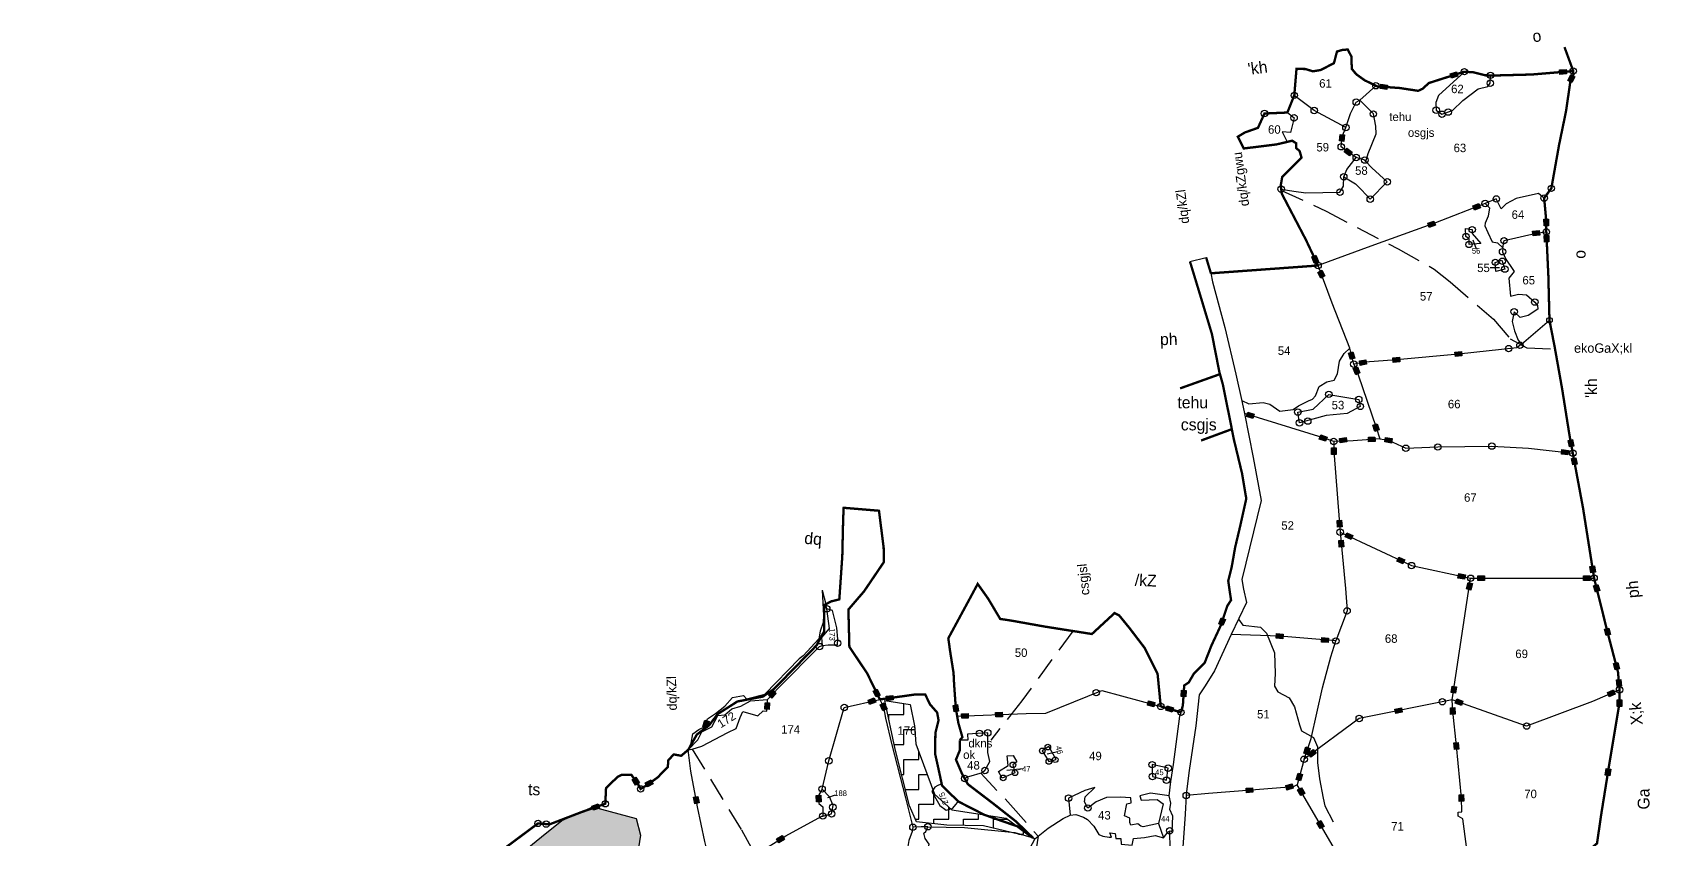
# Model space of a CAD drawing. Header units: metres. Extents: x 29 to 321478, y 17 to 1882049.
# Drawn here: x 37.3 to 380.6, y 325.9 to 497.3 of the extents above; entities that cross this region are included whole.
import ezdxf

# ---------------------------------------------------------------- set-up
doc = ezdxf.new("R2010")
doc.units = ezdxf.units.M
doc.header["$MEASUREMENT"] = 0
for name, pattern in [('DASHDOT', [1, 0.5, -0.25, 0, -0.25]), ('DASHED', [0.75, 0.5, -0.25]), ('DIVIDE', [1.25, 0.5, -0.25, 0, -0.25, 0, -0.25])]:
    doc.linetypes.add(name, pattern=pattern)
for name, color, linetype in [('LINE_FOOTPATH', 1, 'DASHED'), ('LINE_WATER', 4, 'Continuous'), ('OFF', 1, 'Continuous'), ('POLY_HATCH', 12, 'Continuous'), ('POLY_PARCEL', 6, 'Continuous'), ('POLY_ROAD', 30, 'Continuous'), ('POLY_WATER', 4, 'Continuous'), ('SYM_ARROW', 1, 'Continuous'), ('SYM_STONE', 1, 'Continuous'), ('TEXT_MAPIN', 7, 'Continuous'), ('TEXT_MAPOUT', 7, 'Continuous'), ('TEXT_PARCEL', 7, 'Continuous'), ('V_BOUND_LINE', 7, 'Continuous'), ('V_BOUND_STREAM_LINE', 7, 'DASHDOT'), ('V_DIVIDE_LINE', 7, 'DIVIDE')]:
    doc.layers.add(name, color=color, linetype=linetype)
doc.styles.get("Standard").update_dxf_attribs({"font": 'arial.ttf'})
doc.styles.add('TEXT_MAP', font='KRDEV050.TTF')
doc.dimstyles.get("Standard").update_dxf_attribs({"dimtxt": 0.18, "dimasz": 0.18, "dimexe": 0.18, "dimexo": 0.0625, "dimgap": 0.09, "dimtad": 0, "dimtih": 1, "dimtoh": 1, "dimdec": 4, "dimzin": 0, "dimdsep": 46, "dimtxsty": 'Standard', "dimcen": 0.09, "dimadec": 0, "dimazin": 0, "dimtfac": 1, "dimtdec": 4, "dimtofl": 0, "dimtmove": 0, "dimatfit": 3, "dimfxl": 0, "dimtolj": 1, "dimtzin": 0, "dimarcsym": 0})

# ---------------------------------------------------------------- blocks, each defined once
blk = doc.blocks.new('STONE')
blk.add_circle((0, 0), 0.851)
blk = doc.blocks.new('STONESQUAREFILLED')
blk.add_hatch(color=256).paths.add_polyline_path([(0.7, -0.48), (0.7, 0.48), (-0.7, 0.48), (-0.7, -0.48)])
blk.add_lwpolyline([(-0.7, 0.48), (0.7, 0.48), (0.7, -0.48), (-0.7, -0.48)], close=True)
blk = doc.blocks.new('TEXTARROW')
blk.add_leader([(0.04, -0.01), (8.68, -0.01)], dimstyle='Standard', override={"dimtxt": 2.5, "dimasz": 2.5, "dimexe": 1.25, "dimexo": 0.625, "dimgap": 0.625, "dimtad": 1, "dimtih": 0, "dimtoh": 0, "dimzin": 8, "dimcen": 2.5, "dimtofl": 1})
blk = doc.blocks.new('2341')
at = {"layer": 'POLY_HATCH'}
h = blk.add_hatch(dxfattribs=at)
h.set_pattern_fill('ZIGZAG', color=256, style=0)
h.set_pattern_definition([(0, (0, 0), (3.175, 3.175), [3.175, -3.175]), (90, (3.175, 0), (-3.175, 3.175), [3.175, -3.175])])
h.paths.add_polyline_path([(231.38, 328.95), (239.14, 328.81), (249.54, 326.32), (243.98, 330.42), (232.41, 332.17), (228.74, 335.54), (224.79, 346.22), (224.5, 350.03), (223.62, 354.56), (218.2, 355.44), (220.39, 345.05), (223.47, 333.05), (224.94, 329.69)])
h = blk.add_hatch(dxfattribs=at)
h.set_pattern_fill('ZIGZAG', color=256, scale=0.5, style=0)
h.set_pattern_definition([(0, (0, 0), (1.5875, 1.5875), [1.5875, -1.5875]), (90, (1.5875, 0), (-1.5875, 1.5875), [1.5875, -1.5875])])
h.paths.add_polyline_path([(179.56, 254.42), (179.74, 260.24), (178.05, 264.18), (174.11, 266.06), (166.59, 270), (167.53, 273.01), (176.34, 275.77), (179.72, 276.9), (180.66, 281.78), (180.66, 284.97), (181.23, 287.97), (184.05, 289.47), (184.23, 293.6), (183.11, 297.73), (182.54, 299.61), (177.28, 302.99), (178.03, 307.12), (178.03, 310.5), (176.72, 314.25), (174.84, 315.75), (170.52, 318), (168.64, 319.51), (165.44, 321.01), (166.38, 326.83), (165.44, 330.39), (156.24, 332.83), (149.67, 329.93), (145.37, 326.49), (136.2, 319.05), (133.05, 314.76), (125.49, 310.88), (116.04, 309.45), (104.29, 301.44), (89.11, 299.15), (78.89, 294.62), (72.23, 291.89), (61.03, 297.43), (53.02, 297.11), (45.28, 294.86), (38.11, 293.43), (37.26, 286.27), (40.41, 278.26), (40.41, 275.11), (44.99, 267.67), (52.72, 268.24), (59.31, 266.52), (58.74, 259.08), (63.32, 253.64), (63.09, 246.6), (67.96, 241.45), (74.26, 234.58), (77.12, 220.27), (84.86, 210.25), (92.31, 203.1), (93.45, 198.52), (97.18, 193.37), (96.32, 184.78), (98.32, 179.91), (97.52, 171.74), (105.26, 163.73), (107.84, 155.71), (108.69, 147.13), (108.69, 144.27), (105.83, 134.54), (105.26, 127.67), (100.96, 119.08), (98.82, 116.41), (194.57, 187.46), (192.35, 189.54), (188.03, 192.73), (183.89, 197.61), (185.02, 199.67), (189.53, 204.18), (189.72, 210.56), (194.02, 215), (194.77, 215.38), (195.34, 216.88), (195.34, 221.39), (194.96, 228.14), (191.02, 231.9), (183.88, 235.65), (187.82, 237.72), (189.14, 240.91), (189.33, 244.66), (184.07, 249.92), (177.49, 252.55)])
h.paths.add_polyline_path([(143.51, 242.32), (146.85, 244.7), (150.2, 246.29), (155.61, 251.22), (158.79, 250.75), (160.22, 249.79), (161.65, 248.68), (162.92, 246.13), (162.76, 241.84), (162.92, 239.77), (164.99, 236.75), (165.95, 233.73), (165.79, 230.39), (164.83, 227.05), (166.42, 224.19), (163.88, 221.65), (161.33, 219.58), (157.99, 216.88), (154.49, 215.76), (151.79, 217.51), (150.67, 221.17), (149.24, 223.56), (146.38, 222.12), (143.83, 221.17), (140.97, 221.81), (139.22, 221.17), (135.56, 218.31), (133.65, 220.22), (133.97, 222.92), (134.29, 225.62), (137.15, 225.78), (138.26, 228.64), (140.49, 230.23), (141.6, 233.57), (141.44, 238.66)], flags=16)
h.paths.add_polyline_path([(150.42, 254.33), (150.64, 256.38), (150.64, 258.65), (151.44, 262.51), (151.55, 264.55), (149.73, 266.14), (147.8, 268.3), (146.1, 270.23), (145.53, 272.62), (145.64, 275.12), (144.85, 276.82), (143.48, 279.43), (143.03, 282.5), (142.91, 286.02), (141.55, 287.95), (140.64, 290.45), (140.53, 294.31), (143.37, 291.92), (145.98, 290.45), (147.69, 292.38), (150.07, 294.31), (149.17, 291.47), (149.05, 288.74), (151.44, 285.79), (152.8, 283.18), (153.71, 279.66), (152.69, 276.93), (155.07, 274.32), (155.53, 270.69), (156.55, 267.05), (157.12, 263.99), (159.51, 259.78), (159.17, 256.83), (156.1, 256.6), (153.71, 255.58)], flags=16)
h.paths.add_polyline_path([(113.63, 213.04), (114.67, 211.99), (115.93, 209.07), (118.22, 206.57), (119.06, 204.69), (119.47, 200.94), (120.31, 198.23), (123.44, 196.14), (128.03, 194.68), (133.67, 195.31), (130.75, 193.01), (129.08, 190.51), (126.99, 186.96), (126.36, 183.41), (128.66, 180.08), (132.42, 178.2), (136.38, 178.41), (135.76, 174.44), (136.8, 170.9), (136.59, 167.98), (133.67, 164.85), (133.67, 161.3), (132.83, 158.8), (131.79, 155.04), (134.3, 150.04), (130.33, 145.45), (129.08, 148.37), (128.45, 152.54), (127.2, 160.05), (125.74, 164.43), (123.65, 171.73), (121.98, 180.91), (118.85, 187.17), (117.39, 195.51), (115.93, 201.77), (112.8, 207.2), (111.96, 212.2)], flags=16)
h.paths.add_polyline_path([(142.54, 299), (141.95, 299.59), (141.57, 300.56), (142.27, 301.58), (143.95, 302.23), (145.83, 301.8), (146.53, 301.15), (146.7, 300.34), (146.32, 299.21), (145.24, 298.89), (143.84, 298.89)], flags=16)
h.paths.add_polyline_path([(76.65, 285.36), (75.29, 286.07), (74.36, 284.6), (73.86, 283.34), (72.99, 282.9), (70.8, 283.45), (68.78, 283.67), (67.63, 284.93), (66.15, 284.65), (63.86, 284.27), (62.98, 282.9), (62.05, 280.83), (61.34, 278.75), (61.23, 277.06), (60.52, 276.13), (59.32, 275.85), (57.95, 276.84), (58.17, 280.01), (58, 281.98), (57.24, 283.51), (56.47, 285.15), (55.82, 286.13), (56.8, 286.46), (58.17, 286.62), (59.81, 286.89), (61.23, 287.11), (62.6, 286.79), (64.4, 286.18), (65.71, 285.97), (67.25, 285.86), (68.23, 286.73), (69.32, 287.71), (71.4, 287.71), (72.55, 288.81), (73.32, 289.68), (73.48, 290.5), (74.47, 291.54), (75.5, 291.81), (76.11, 289.74), (77.04, 286.68)], flags=16)
h.paths.add_polyline_path([(155.11, 200.84), (156.64, 201.45), (158.09, 202.06), (159.68, 200.92), (160.52, 198.64), (162.05, 196.58), (164.1, 195.21), (166.46, 195.82), (167.76, 197.19), (169.21, 197.04), (170.73, 195.29), (172.79, 194.98), (174.84, 195.29), (176.06, 194.6), (176.52, 192.7), (175.22, 190.87), (175.98, 188.89), (176.59, 187.37), (178.04, 186.08), (179.11, 185.01), (179.94, 184.18), (180.33, 182.58), (176.82, 182.88), (173.78, 182.88), (170.88, 183.49), (168.29, 185.93), (167.38, 188.29), (166.69, 191.1), (166.31, 193), (163.87, 193.23), (160.37, 194.22), (158.09, 195.9), (156.79, 197.8), (155.8, 199.09), (153.67, 198.79)], flags=16)
h.paths.add_polyline_path([(53.32, 279.41), (53.07, 278.82), (52.54, 278.51), (51.89, 278.66), (51.17, 279.1), (51.08, 279.57), (51.14, 280.03), (51.73, 280.31), (52.48, 280.72), (53.26, 280.34), (53.36, 279.97)], flags=16)
at = {"layer": 'LINE_FOOTPATH', "ltscale": 10}
for points in [[(302.39, 463.7), (311.88, 459.31), (327.19, 451.28), (334.86, 447.01), (338.26, 444.27), (347.46, 436.34), (350.96, 432.22), (354.53, 430.27), (360.49, 430.02)], [(258.12, 370.16), (247.28, 355.34), (240.72, 347.02)], [(177.32, 345.09), (187.79, 327.93), (190.92, 322.24), (199.41, 298.58), (199.97, 295.05), (205.14, 289.72)], [(238.59, 339.98), (244.92, 333.26), (250.76, 326.61), (249.26, 316.71), (245.43, 304.84), (245.19, 299.09), (247.72, 284.94), (249.33, 266.28), (249.95, 261.42)]]:
    blk.add_lwpolyline(points, dxfattribs=at)
at = {"layer": 'LINE_WATER'}
for points in [[(294, 419.09), (295.5, 418.38), (298.53, 418.68), (299.93, 418.31), (302.1, 416.81), (304.91, 417.16), (306.03, 417.94), (308.14, 419), (309.02, 419.4), (309.64, 420.08), (310.41, 422.06), (312.02, 423.08), (313.59, 423.43), (314.33, 424.78), (314.77, 427.49), (315.73, 429.1), (316.93, 430.24)], [(293.31, 372.66), (294.22, 371.42), (297.96, 370.98), (299.24, 369.7), (300.96, 365.53), (301.11, 361.13), (300.96, 358.49), (301.66, 357.29), (304.08, 355.97), (305.16, 354.05), (306.23, 350.24), (306.64, 348.96), (309.23, 347.55), (310.05, 345.55), (310.07, 342.28), (310.47, 338.77), (311.29, 334.66), (311.61, 333.08), (313.4, 329.69)]]:
    blk.add_lwpolyline(points, dxfattribs=at)
at = {"layer": 'OFF'}
for points in [[(283, 448.59), (286.42, 449.49)], [(204.9, 378.86), (205.69, 375.85)]]:
    blk.add_lwpolyline(points, dxfattribs=at)
at = {"layer": 'POLY_HATCH'}
for points in [[(218.2, 355.44), (223.62, 354.56), (224.5, 350.03), (224.79, 346.22), (228.74, 335.54), (232.41, 332.17), (243.98, 330.42), (249.54, 326.32), (239.14, 328.81), (231.38, 328.95), (224.94, 329.69), (223.47, 333.05), (220.39, 345.05), (218.2, 355.44)], [(136.2, 319.05), (145.37, 326.49), (149.67, 329.93), (156.24, 332.83)], [(156.24, 332.83), (165.44, 330.39), (166.38, 326.83), (165.44, 321.01)]]:
    blk.add_lwpolyline(points, dxfattribs=at)
at = {"layer": 'POLY_PARCEL'}
for points in [[(341.24, 488.91), (335.72, 483.88), (335.22, 482.37), (335.25, 480.75), (336.49, 479.88), (338.69, 480.65), (340.95, 482.79), (344.15, 485.25), (346.19, 485.76), (346.75, 486.47), (346.78, 488.13)], [(319.05, 482.89), (322.46, 485.93)], [(316.1, 477.06), (309.37, 480.68), (305.14, 483.89)], [(316.1, 477.06), (317.04, 480.04), (318.29, 482.45), (319.05, 482.89)], [(320.36, 469.86), (320.83, 471.54), (322.5, 475.69), (322.48, 477.36), (321.92, 479.93), (319.05, 482.89)], [(303.68, 480.24), (305.09, 479.11), (304.3, 475.99), (302.57, 476.12), (303.63, 474)], [(318.29, 470.69), (316.3, 472.04), (315.11, 472.97), (315.29, 475.17), (316.1, 477.06)], [(315.64, 466.61), (316.3, 468.18), (318.29, 470.69)], [(320.36, 469.86), (320.12, 470.14), (318.29, 470.69)], [(315.64, 466.61), (318.1, 465.11), (319.43, 463.83), (321.26, 461.85), (324.89, 465.53), (321.63, 468.47), (320.36, 469.86)], [(302.36, 463.99), (305.07, 463.57), (307.56, 463.2), (314.84, 463.33), (315.61, 464.63), (315.64, 466.61)], [(345.66, 460.92), (335.14, 456.82), (321.42, 451.89), (310.19, 447.76)], [(345.66, 460.92), (346.57, 459.98), (346.3, 458.23), (345.64, 456.78), (345.56, 456.17), (346.22, 454.76), (347.15, 452.78), (348.29, 452.59), (349.38, 451.51)], [(348.02, 461.9), (345.66, 460.92)], [(358.18, 462.08), (356.98, 463.07), (352.23, 461.98), (350.14, 460.84), (349.05, 459.81), (348.02, 461.9)], [(342.23, 452.24), (342.29, 453.42), (341.59, 453.91), (341.48, 455.63), (342.92, 455.38), (342.89, 454.58), (344.75, 452.44), (342.23, 452.24)], [(349.38, 451.51), (349.66, 453.04), (356.48, 454.63), (358.64, 454.89)], [(349.38, 451.51), (349.35, 450.69), (350.06, 449.13), (351.54, 446.92), (351.83, 446.47), (350.71, 445.07), (351.05, 441.26), (352.77, 441.71), (354.44, 441.51), (356.2, 440), (356.77, 439.24), (356.86, 438.51), (354.81, 437.13), (353.09, 436.74), (351.81, 437.95), (351.36, 435.86), (351.87, 433.93), (352.64, 431.94), (353.35, 431.07)], [(317.77, 426.81), (316.93, 430.24), (313.17, 439.79), (310.19, 447.76)], [(353.35, 431.07), (359.31, 436.14)], [(353.35, 431.07), (352.38, 430.32), (339.99, 428.97), (326.81, 427.73), (320.18, 427.24), (317.77, 426.81)], [(317.77, 426.81), (318.73, 424.53), (322.49, 413.36), (323.28, 410.99)], [(313.51, 410.41), (311.27, 411.15), (294.55, 416.34)], [(323.28, 410.99), (317.67, 410.51), (313.51, 410.41)], [(313.51, 410.41), (313.52, 408.34), (314.33, 398.38), (314.88, 391.16)], [(323.28, 410.99), (325.14, 410.66), (328.82, 408.96), (335.61, 409.24), (347.09, 409.42), (354.85, 408.96), (364.26, 407.94)], [(314.88, 391.16), (316.04, 379.17), (316.34, 374.43), (313.96, 368.05)], [(314.88, 391.16), (330.03, 384.06), (342.58, 381.37)], [(338.68, 355.56), (342.58, 381.37)], [(342.58, 381.37), (368.78, 381.42)], [(204.99, 367.11), (206.22, 367.24), (208.18, 367.26), (208.25, 368.45), (208, 370.85), (207.08, 374.51), (205.89, 374.89)], [(313.96, 368.05), (302.05, 369.07), (291.73, 369.41)], [(307.23, 342.94), (308.74, 347.37), (311.14, 358.13), (312.88, 364.69), (313.96, 368.05)], [(233.58, 352.09), (248.19, 352.64), (252.42, 352.76), (264.27, 357.54), (276.79, 354.16)], [(374.19, 357.69), (368.42, 355.23), (354.46, 349.99), (338.68, 355.56)], [(176.5, 344.96), (177.32, 345.09), (179.36, 345.7), (184.88, 348.63), (186.63, 349.46), (187.53, 351.83), (188.11, 353.1), (191.29, 352.14), (192.37, 353.22), (193.2, 353.13), (193.29, 355.66)], [(204.9, 336.62), (206.34, 342.6), (209.61, 353.93), (217.16, 355.64)], [(217.16, 355.64), (217.95, 354.05), (218.33, 351.65), (219.74, 346.01), (222.64, 334.75), (224.18, 328.5)], [(338.68, 355.56), (318.93, 351.6), (307.23, 342.94)], [(342.36, 313.04), (341.71, 324.42), (340.89, 330.27), (339.91, 330.87), (339.93, 331.74), (340.72, 331.79), (340.62, 334.72), (339.55, 345.76), (338.78, 353.18), (338.68, 355.56)], [(239.48, 340.55), (240.52, 342.44), (240.12, 344.4), (240.07, 348.55), (235.77, 348.29), (235.82, 346.98), (234.13, 346.98)], [(181.36, 321.41), (180.72, 322.68), (179.98, 325.48), (178.47, 332.82), (177.06, 340.38), (176.5, 344.96)], [(239.48, 340.55), (238.89, 340.07), (235.96, 339.24), (235.17, 338.86)], [(307.23, 342.94), (305.76, 337.51)], [(204.9, 336.62), (204.13, 335.27), (204.21, 333.53), (205.04, 332.82), (205.06, 330.89)], [(205.06, 330.89), (206.93, 331.36), (207.26, 333.15), (206.47, 334.98), (204.9, 336.62)], [(230.29, 337.7), (229.49, 337.37), (228.81, 336.99), (228.22, 336.09), (229.93, 333.15), (231.26, 332.12), (232.6, 332.46), (233.37, 333.43), (233.82, 333.97)], [(278.59, 335.17), (274.62, 335.71), (272.36, 335.15), (272.65, 334.29), (276.03, 334.42), (277.28, 333.46), (276.32, 329.29), (273.06, 328.56), (272.58, 328.73), (271.9, 329.25), (270.41, 328.96), (270.2, 329.52), (270.26, 330.43), (269.08, 330.95), (269.6, 333.51), (270.51, 333.69), (270.41, 334.75), (268.16, 334.88), (265.28, 334.83), (263.06, 333.92), (261.31, 332.59), (260.59, 333.92), (260.77, 334.94), (262.79, 336.93), (260.65, 336.29), (257.23, 334.69), (257.54, 331.1)], [(305.76, 337.51), (304.92, 337.12), (296.01, 336.38), (286.91, 335.65), (282.2, 335.26)], [(322.22, 308.35), (321.52, 310.48), (305.76, 337.51)], [(181.36, 321.41), (182.02, 321.23), (187.96, 323.55), (188.79, 323.8), (193.13, 324.16), (197.21, 326.65), (204.83, 330.83), (205.06, 330.89)], [(250.08, 326.07), (252.91, 328.29), (256.06, 330.39), (257.54, 331.1)], [(257.54, 331.1), (258.8, 331.24), (260.4, 330.64), (261.27, 330.16), (262.56, 328.71), (263.62, 327), (264.49, 326.59), (265.82, 326.42), (266.34, 326.4), (265.98, 327.35), (267.15, 327.17), (267.29, 326.11), (268.31, 326.13), (268.37, 324.92), (270.74, 324.7), (270.99, 326.15), (273.37, 326.36), (275.62, 326.73), (277.36, 326.27), (277.36, 326.27), (277.84, 326.9), (278.33, 327.46), (278.69, 327.77)], [(224.18, 328.5), (224.03, 327.62), (223.29, 325.69), (223.1, 324.45), (223.87, 321.83)], [(223.87, 321.83), (224.91, 321.64), (225.38, 322.26), (225.55, 323.39), (226.61, 323.72), (227.44, 323.78), (227.65, 324.88), (226.75, 326.13), (226.5, 327.23), (226.94, 327.6), (227.35, 328.62)], [(227.35, 328.62), (225.94, 328.6), (224.18, 328.5)], [(227.35, 328.62), (235.16, 328.48), (245.83, 327.42), (249.69, 326.23)], [(249.69, 326.23), (250.08, 326.07)], [(276.32, 329.29), (277.36, 326.27)], [(250.08, 326.07), (247.85, 321.95), (247.73, 320.52)]]:
    blk.add_lwpolyline(points, dxfattribs=at)
for points in [[(347.94, 446.52), (347.81, 448.43), (349.23, 448.9), (349.84, 447)], [(305.89, 416.65), (309.12, 417.27), (312.48, 420.41), (318.82, 419.31), (319.15, 417.85), (316.35, 416.31), (311.9, 415.89), (306.25, 414.36)], [(243.16, 338.91), (242.37, 340.37), (244.37, 341.65), (244.18, 343.67), (245.44, 343.76), (246.25, 342.38), (245.41, 341.76), (245.85, 340.07)], [(251.65, 344.72), (253.04, 342.47), (254.58, 342.9), (253.03, 345.66)], [(278.02, 338.49), (278.38, 341.05), (274.95, 341.8), (274.97, 340.54), (275.02, 339.27)]]:
    blk.add_lwpolyline(points, close=True, dxfattribs=at)
at = {"layer": 'POLY_ROAD'}
for points in [[(287.44, 446.11), (287.81, 444.27), (290.38, 434.61), (292.71, 424.71), (294.09, 418.68), (294.55, 416.34)], [(294.55, 416.34), (296.38, 407.02), (298.09, 397.89), (294.01, 381.1), (294.36, 379.04), (295.03, 376.21), (291.73, 369.41)], [(291.73, 369.41), (288.2, 361.72), (286.24, 358.5), (284.96, 356.65), (284.22, 350.01), (282.85, 340.53), (282.22, 335.54), (282.2, 335.26)], [(278.59, 335.17), (278.9, 338.21), (279.53, 341.85), (280.84, 352.08), (281.1, 352.9)], [(278.69, 327.77), (279.24, 327.63), (279.39, 330.83), (278.71, 332.24), (278.9, 333.64), (278.59, 335.17)], [(282.2, 335.26), (281.96, 331.28), (281.39, 323.29), (280.94, 315.43), (280.69, 307.07), (280.73, 300.37), (280.91, 299.85)], [(278.28, 315.46), (278.8, 323.8), (278.69, 327.77)]]:
    blk.add_lwpolyline(points, dxfattribs=at)
at = {"layer": 'POLY_WATER'}
for points in [[(204.9, 378.86), (205.19, 373.49), (205.15, 371.98), (204.49, 370.1), (204.18, 368.54), (200.85, 364.93), (200.01, 364.23)], [(204.99, 367.11), (204.87, 368.78), (206.48, 370.68), (205.89, 374.89)], [(205.89, 374.89), (205.69, 375.85)], [(176.5, 344.96), (177.11, 346.33), (177.49, 348.37), (178.73, 349.24), (180.1, 349.89), (180.61, 351.53), (182.25, 352.67), (184.29, 354.18), (185.89, 356.08), (188.25, 356.46), (188.85, 355.77), (192.74, 356.73), (200.01, 364.23)], [(193.29, 355.66), (195.74, 358.2), (204.36, 366.86), (204.99, 367.11)], [(176.5, 344.96), (178.54, 347.07), (179.39, 348.78), (181.53, 349.79), (182.76, 352.23), (184.27, 352.39), (185.73, 353.62), (187.63, 354.18), (189.68, 355.37), (193.29, 355.66)]]:
    blk.add_lwpolyline(points, dxfattribs=at)
at = {"layer": 'V_BOUND_LINE', "const_width": 0.5}
for points in [[(305.14, 483.89), (305.61, 489.5), (307.49, 489.48), (309.1, 488.99), (310.79, 489.28), (313.56, 490.73), (314.2, 493.19), (315.3, 493.52), (316.49, 493.62), (317.28, 492.09), (317.34, 489.52), (318.29, 488.37), (320.09, 487.08), (322.46, 485.93)], [(322.46, 485.93), (322.79, 485.78), (327.46, 485.45), (331.43, 484.85), (332.34, 485.26), (333.72, 486.51), (341.24, 488.91)], [(341.24, 488.91), (343.16, 488.78), (345.73, 488.14), (346.78, 488.13)], [(346.78, 488.13), (348.23, 488.12), (355.48, 488.31), (364.36, 489.05), (364.38, 488.26), (363.78, 487.08), (362.81, 480.45), (361.34, 473.33), (359.71, 464.15), (358.18, 462.08)], [(303.68, 480.24), (305.14, 483.89)], [(303.63, 474), (301.31, 473.46), (294.41, 472.61), (293.15, 475.11), (294.68, 476.02), (297.43, 476.99), (298.81, 480.03), (303.68, 480.24)], [(302.36, 463.99), (302.26, 464.77), (302.59, 466.61), (306.68, 470.65), (306.27, 472.07), (305.56, 472.67), (305.57, 473.69), (304.7, 474.26), (303.63, 474)], [(310.19, 447.76), (307.59, 453.25), (302.47, 463.04), (302.36, 463.99)], [(358.18, 462.08), (358.62, 457.33), (358.64, 454.89)], [(358.64, 454.89), (359.07, 445.62), (359.31, 436.14)], [(281.1, 352.9), (281.49, 354.41), (281.77, 358.6), (282.73, 359.24), (283.85, 361.17), (286.12, 363.43), (287.57, 367.12), (289.59, 371.46), (290.91, 375.48), (291.71, 376.72), (291.12, 380.82), (291.87, 383.85), (292.58, 387.91), (293.62, 392.29), (294.95, 398.26), (294.03, 403.7), (292.3, 410.89), (291.5, 414.95), (289.95, 422.61), (289.24, 425.12), (287.65, 433.23), (285.12, 441.62), (283, 448.59)], [(286.42, 449.49), (287.44, 446.11)], [(287.44, 446.11), (310.19, 447.76)], [(359.31, 436.14), (360.39, 430.59), (361.98, 421.68), (363.57, 411.65), (364.26, 407.94)], [(364.26, 407.94), (366.45, 396.18), (368.49, 383.25), (368.78, 381.42)], [(205.69, 375.85), (206.83, 376.46), (208.56, 376.88), (209.19, 386.04), (209.37, 393.89), (209.48, 396.33), (216.98, 395.7), (217.97, 387.85), (218.03, 384.82), (213.81, 378.59), (210.49, 374.73), (210.69, 366.81), (214.46, 361.2), (217.16, 355.64)], [(368.78, 381.42), (371.61, 370), (373.86, 361.41), (374.19, 357.69)], [(233.58, 352.09), (233.29, 353.76), (232.92, 358.96), (232.81, 361.23), (232.04, 366.12), (231.7, 368.63), (235.84, 376.28), (237.93, 380.16), (240.15, 377.04), (242.71, 372.73), (244.93, 372.4), (252.21, 371.1), (262.18, 369.53), (266.98, 373.97), (267.95, 373.5), (270.15, 370.8), (273.33, 366.63), (276.12, 361.07), (276.79, 354.16)], [(374.19, 357.69), (374.17, 354.86), (372.04, 342.12), (370.29, 331.2), (369.4, 325.08), (361.65, 318.5)], [(217.16, 355.64), (224.73, 356.7), (226.81, 356.67), (227.78, 354.63), (229.33, 352.86), (229.62, 351.22), (228.95, 348.53), (228.9, 344.09), (229.89, 339.6), (230.29, 337.7)], [(276.79, 354.16), (281.1, 352.9)], [(234.13, 346.98), (234.69, 347.63), (233.82, 350.66), (233.58, 352.09)], [(235.17, 338.86), (234.56, 339.96), (233.32, 342.86), (234.16, 344.9), (234.13, 346.98)], [(124.31, 313.6), (127.51, 316.83), (138.27, 324.61), (144.6, 329.32), (147.05, 329.12), (153.96, 331.77), (158.88, 333.49), (159.04, 336.84), (161.48, 339.19), (162.31, 339.62), (164.45, 339.6), (165.95, 337.42), (166.38, 336.64), (167.88, 337.55), (170.01, 339.1), (172.15, 341.32), (172.26, 342.74), (173.41, 343.97), (175, 343.68), (176.5, 344.96)], [(230.29, 337.7), (230.36, 337.34), (233.82, 333.97)], [(249.69, 326.23), (246.03, 329.76), (241.21, 333.55), (235.84, 337.65), (235.17, 338.86)], [(233.82, 333.97), (239.34, 331.15), (242.46, 330.05), (246.3, 328.72), (249.69, 326.23)]]:
    blk.add_lwpolyline(points, dxfattribs=at)
at = {"layer": 'V_BOUND_STREAM_LINE', "ltscale": 10, "const_width": 0.5}
blk.add_lwpolyline([(176.5, 344.96), (178.31, 348.18), (180.93, 350.16), (182.74, 352.54), (186.91, 355.2), (192.35, 356.25), (194.67, 357.84), (203.74, 367.13), (205.35, 370.12), (205.38, 375.72), (205.69, 375.85)], dxfattribs=at)
at = {"layer": 'V_DIVIDE_LINE', "ltscale": 10, "const_width": 0.5}
for points in [[(364.36, 489.05), (362.5, 494.12)], [(289.36, 424.7), (280.9, 421.68)], [(291.88, 413.02), (285.36, 410.61)]]:
    blk.add_lwpolyline(points, dxfattribs=at)
at = {"layer": 'SYM_ARROW'}
for p, xscale, yscale, zscale, rotation in [((343.8, 451.21), 0.2354618025648718, 0.2354618025648718, 0.2354618025648718, 110.5677607171047), ((254.95, 344.54), 0.2673941134293966, 0.2673941134293966, 0.2673941134293966, 192.5213615449414), ((247.58, 340.88), 0.4, 0.4, 0.4, 185.7070942619623), ((207.66, 335.34), 0.1986758416645777, 0.1986758416645777, 0.1986758416645777, 201.0410636217733)]:
    blk.add_blockref('TEXTARROW', p, dxfattribs=dict(at, xscale=xscale, yscale=yscale, zscale=zscale, rotation=rotation))
at = {"layer": 'SYM_ARROW', "xscale": 0.2276680206293812, "yscale": 0.2276680206293812, "zscale": 0.2276680206293812}
blk.add_blockref('TEXTARROW', (346.7, 447.37), dxfattribs=at)
at = {"layer": 'SYM_STONE'}
for p, rotation in [((339.05, 488.22), 17.70761182753342), ((362.19, 488.87), 4.738501643198394), ((363.96, 487.44), 63.03860623517237), ((324.15, 485.68), 171.5017046991312), ((315.27, 474.86), 265.1747423294429), ((316.56, 471.86), 142.7842779397431), ((343.87, 460.22), 21.30879538922379), ((334.3, 456.52), 199.7346992107173), ((358.63, 456.89), 270.4067487884328), ((356.48, 454.63), 6.96315467110577), ((358.7, 453.45), 92.25647106809195), ((309.55, 449.11), 292.6403293283528), ((310.88, 445.92), 118.8346954834945), ((317.32, 428.62), 285.2062131919342), ((339.99, 428.97), 185.5800707787651), ((318.36, 425.42), 112.9099196628565), ((319.73, 427.16), 190.1361847455682), ((326.81, 427.73), 5.417300415632512), ((295.8, 415.96), 162.7787648090029), ((322.49, 413.36), 288.4511198129453), ((311.27, 411.14), 340.2183202708075), ((313.52, 408.34), 90.06263766275866), ((315.52, 410.69), 187.9918339916005), ((321.59, 410.85), 2.072856566895807), ((325.14, 410.66), 169.911817741711), ((362.58, 408.12), 353.7771674592665), ((363.87, 410.02), 280.6294369311232), ((364.59, 406.19), 100.5552581093421), ((314.74, 392.95), 274.3127374163702), ((315.11, 388.72), 95.54028426424784), ((316.75, 390.3), 156.6389896841852), ((327.74, 385.14), 335.3055361530367), ((340.67, 381.75), 348.7461300351781), ((344.8, 381.39), 180.4764480524493), ((367.22, 381.39), 1.301449229170584), ((368.49, 383.25), 278.8555034696381), ((342.33, 379.66), 76.35632084820328), ((369.31, 379.26), 108.6154727879557), ((289.82, 372.16), 247.6773710100486), ((371.61, 370), 284.655100993943), ((302.05, 369.07), 355.0928216228888), ((311.66, 368.25), 355.0928216228883), ((373.51, 362.71), 284.6551009939417), ((194.34, 356.75), 226.0053021605922), ((216.5, 357), 295.8421486593415), ((281.66, 356.9), 86.10839095342189), ((339, 357.71), 261.3878387088482), ((372.44, 356.94), 23.12217673196678), ((374.06, 359.14), 275.102193215014), ((193.24, 354.23), 87.91202161130619), ((215.47, 355.26), 19.80880706781354), ((217.95, 354.05), 116.3322248844941), ((219.26, 355.93), 187.9322150567476), ((233.29, 353.76), 279.7914191190027), ((274.76, 354.71), 344.8938646952728), ((278.68, 353.61), 163.7542848269729), ((327.29, 353.28), 191.5495471935959), ((338.78, 353.18), 92.61856372394595), ((340.13, 355.05), 160.5510850676484), ((374.17, 354.86), 89.56295366153657), ((180.27, 350.45), 72.49653347154789), ((235.22, 352.15), 182.128029573542), ((242.45, 352.42), 2.128029573541605), ((307.84, 344.73), 251.6273261759469), ((308.9, 344.18), 216.5294971817137), ((339.55, 345.76), 95.44542460057764), ((306.21, 339.19), 254.7932068410998), ((371.73, 340.21), 260.9250945277112), ((165.34, 338.31), 301.8794380170341), ((168.22, 337.8), 206.9725204710308), ((295.63, 336.35), 4.753859534899686), ((304.13, 337.06), 15.43271326712982), ((306.6, 336.06), 120.3460452985771), ((156.86, 332.79), 19.35469777079752), ((178.2, 334.27), 281.074054042709), ((204.16, 334.6), 272.5472190744115), ((340.62, 334.72), 271.9767890852415), ((310.7, 329.06), 120.3460452985761), ((196.1, 325.98), 211.4165513583462)]:
    blk.add_blockref('STONESQUAREFILLED', p, dxfattribs=dict(at, rotation=rotation))
for p, xscale, yscale, zscale in [((341.24, 488.91), 0.8, 0.8, 0.8), ((346.78, 488.13), 0.8, 0.8, 0.8), ((364.36, 489.05), 0.8, 0.8, 0.8), ((305.14, 483.89), 0.8, 0.8, 0.8), ((322.46, 485.93), 0.8, 0.8, 0.8), ((346.75, 486.47), 0.8, 0.8, 0.8), ((298.81, 480.03), 0.8, 0.8, 0.8), ((309.37, 480.68), 0.8, 0.8, 0.8), ((318.29, 482.45), 0.8, 0.8, 0.8), ((335.25, 480.75), 0.8, 0.8, 0.8), ((337.8, 480.33), 0.8, 0.8, 0.8), ((305.09, 479.11), 0.8, 0.8, 0.8), ((316.1, 477.06), 0.8, 0.8, 0.8), ((321.92, 479.93), 0.8, 0.8, 0.8), ((336.49, 479.88), 0.8, 0.8, 0.8), ((315.11, 472.97), 0.8, 0.8, 0.8), ((318.29, 470.69), 0.8, 0.8, 0.8), ((320.12, 470.14), 0.8, 0.8, 0.8), ((315.64, 466.61), 0.8, 0.8, 0.8), ((302.36, 463.99), 0.8, 0.8, 0.8), ((314.84, 463.33), 0.8, 0.8, 0.8), ((324.89, 465.53), 0.8, 0.8, 0.8), ((359.71, 464.15), 0.8, 0.8, 0.8), ((321.26, 461.85), 0.8, 0.8, 0.8), ((345.66, 460.92), 0.8, 0.8, 0.8), ((348.02, 461.9), 0.8, 0.8, 0.8), ((358.18, 462.08), 0.8, 0.8, 0.8), ((341.59, 453.91), 0.8, 0.8, 0.8), ((342.92, 455.38), 0.8, 0.8, 0.8), ((349.66, 453.04), 0.8, 0.8, 0.8), ((358.64, 454.89), 0.8, 0.8, 0.8), ((342.23, 452.24), 0.8, 0.8, 0.8), ((349.35, 450.69), 0.8, 0.8, 0.8), ((310.19, 447.76), 0.8, 0.8, 0.8), ((347.81, 448.43), 0.8, 0.8, 0.8), ((349.31, 448.66), 0.8, 0.8, 0.8), ((349.84, 447), 0.8, 0.8, 0.8), ((356.2, 440), 0.8, 0.8, 0.8), ((351.81, 437.95), 0.8, 0.8, 0.8), ((350.64, 430.12), 0.8, 0.8, 0.8), ((353.04, 430.83), 0.8, 0.8, 0.8), ((317.77, 426.81), 0.8, 0.8, 0.8), ((312.48, 420.41), 0.8, 0.8, 0.8), ((318.82, 419.31), 0.8, 0.8, 0.8), ((305.89, 416.65), 0.8, 0.8, 0.8), ((319.15, 417.85), 0.8, 0.8, 0.8), ((306.25, 414.36), 0.8, 0.8, 0.8), ((308, 414.73), 0.8, 0.8, 0.8), ((313.51, 410.41), 0.8, 0.8, 0.8), ((328.82, 408.96), 0.8, 0.8, 0.8), ((335.61, 409.24), 0.8, 0.8, 0.8), ((347.09, 409.42), 0.8, 0.8, 0.8), ((364.26, 407.94), 0.8, 0.8, 0.8), ((314.88, 391.16), 0.8, 0.8, 0.8), ((330.03, 384.06), 0.8, 0.8, 0.8), ((342.58, 381.37), 0.8, 0.8, 0.8), ((368.78, 381.42), 0.8, 0.8, 0.8), ((205.89, 374.89), 0.8, 0.8, 0.8), ((316.34, 374.43), 0.8, 0.8, 0.8), ((204.36, 366.86), 0.8, 0.8, 0.8), ((208.2, 367.57), 0.8, 0.8, 0.8), ((313.96, 368.05), 0.8, 0.8, 0.8), ((263.1, 357.07), 0.8, 0.8, 0.8), ((374.19, 357.69), 0.8, 0.8, 0.8), ((209.61, 353.93), 0.8, 0.8, 0.8), ((276.79, 354.16), 0.8, 0.8, 0.8), ((336.56, 355.15), 0.8, 0.8, 0.8), ((281.1, 352.9), 0.8, 0.8, 0.8), ((318.93, 351.6), 0.8, 0.8, 0.8), ((354.46, 349.99), 0.8, 0.8, 0.8), ((238.32, 348.44), 0.8, 0.8, 0.8), ((240.07, 348.55), 0.8, 0.8, 0.8), ((251.65, 344.72), 0.7, 0.7, 0.7), ((252.82, 345.52), 0.7, 0.7, 0.7), ((254.39, 342.84), 0.7, 0.7, 0.7), ((307.23, 342.94), 0.8, 0.8, 0.8), ((206.34, 342.6), 0.8, 0.8, 0.8), ((239.48, 340.55), 0.8, 0.8, 0.8), ((245.41, 341.76), 0.7, 0.7, 0.7), ((245.85, 340.07), 0.7, 0.7, 0.7), ((253.04, 342.47), 0.7, 0.7, 0.7), ((274.95, 341.8), 0.8, 0.8, 0.8), ((275.02, 339.27), 0.8, 0.8, 0.8), ((278.38, 341.05), 0.8, 0.8, 0.8), ((166.38, 336.64), 0.8, 0.8, 0.8), ((204.9, 336.62), 0.8, 0.8, 0.8), ((235.17, 338.86), 0.8, 0.8, 0.8), ((243.35, 338.99), 0.7, 0.7, 0.7), ((278.02, 338.49), 0.8, 0.8, 0.8), ((158.88, 333.49), 0.8, 0.8, 0.8), ((207.19, 332.77), 0.8, 0.8, 0.8), ((257.23, 334.69), 0.8, 0.8, 0.8), ((261.31, 332.59), 0.8, 0.8, 0.8), ((282.2, 335.26), 0.8, 0.8, 0.8), ((144.6, 329.32), 0.8, 0.8, 0.8), ((146.33, 329.18), 0.8, 0.8, 0.8), ((205.06, 330.89), 0.8, 0.8, 0.8), ((206.93, 331.36), 0.8, 0.8, 0.8), ((224.18, 328.5), 0.8, 0.8, 0.8), ((227.35, 328.62), 0.8, 0.8, 0.8), ((278.69, 327.77), 0.8, 0.8, 0.8)]:
    blk.add_blockref('STONE', p, dxfattribs=dict(at, xscale=xscale, yscale=yscale, zscale=zscale))
at = {"layer": 'SYM_STONE', "ltscale": 10, "xscale": 0.7, "yscale": 0.7, "zscale": 0.7}
blk.add_blockref('STONE', (359.31, 436.14), dxfattribs=at)
at = {"layer": 'TEXT_MAPIN', "style": 'TEXT_MAP'}
for s, p in [('tehu', (325.31, 478.43)), ('osgjs', (329.26, 475.08)), ('dkns', (235.95, 345.45)), ('ok', (234.85, 342.99))]:
    blk.add_text(s, height=1.8, dxfattribs=at).set_placement(p)
at = {"layer": 'TEXT_MAPOUT', "style": 'TEXT_MAP'}
for s, height, rotation, p in [('o', 2.5, 7.4245, (355.86, 495.15)), ("'kh", 2.5, 7.4245, (295.45, 488.23)), ('dq/kZgwu', 2, 97.9509, (295.58, 460.48)), ('dq/kZl', 2, 97.0692, (282.85, 456.76)), ('o', 2.5, 90, (366.97, 449.2)), ('ph', 2.5, 1.1447, (276.66, 430.85)), ("'kh", 2.5, 90, (369.42, 419.64)), ('dq', 2.5, 355.4902, (201.06, 388.68)), ('csgjsl', 2, 95.3059, (261.68, 377.86)), ('/kZ', 2.5, 357.6885, (271.25, 379.77)), ('ph', 2.5, 94.6903, (378.38, 377.25)), ('dq/kZl', 2, 91.5926, (174.08, 353.32)), ('X;k', 2.5, 94.6903, (379.1, 350.29)), ('ts', 2.5, 358.4807, (142.46, 335.33)), ('Ga', 2.5, 90, (380.54, 332.27))]:
    blk.add_text(s, height=height, rotation=rotation, dxfattribs=at).set_placement(p)
for s, height, p in [('ekoGaX;kl', 2, (364.53, 429.24)), ('tehu', 2.5, (280.33, 417.45)), ('csgjs', 2.5, (281.05, 412.76))]:
    blk.add_text(s, height=height, dxfattribs=at).set_placement(p)
at = {"layer": 'TEXT_PARCEL', "style": 'TEXT_MAP'}
for s, height, p in [('61', 1.8, (310.42, 485.52)), ('62', 1.8, (338.43, 484.35)), ('60', 1.8, (299.57, 475.74)), ('59', 1.8, (309.84, 471.98)), ('63', 1.8, (338.96, 471.83)), ('58', 1.8, (318.05, 467.02)), ('64', 1.8, (351.27, 457.67)), ('56', 1.2, (342.84, 450.28)), ('55', 1.8, (343.96, 446.37)), ('65', 1.8, (353.57, 443.75)), ('57', 1.8, (331.8, 440.32)), ('54', 1.8, (301.64, 428.78)), ('53', 1.8, (313.08, 417.23)), ('66', 1.8, (337.74, 417.45)), ('67', 1.8, (341.18, 397.61)), ('52', 1.8, (302.39, 391.67)), ('68', 1.8, (324.37, 367.66)), ('50', 1.8, (245.81, 364.67)), ('69', 1.8, (352.06, 364.42)), ('51', 1.8, (297.24, 351.61)), ('174', 1.8, (196.22, 348.37)), ('176', 1.8, (220.91, 348.13)), ('49', 1.8, (261.59, 342.74)), ('48', 1.8, (235.7, 340.76)), ('47', 1.2, (247.36, 340.29)), ('45', 1.2, (275.61, 339.57)), ('70', 1.8, (353.96, 334.68)), ('188', 1.2, (207.49, 335.13)), ('43', 1.8, (263.49, 330.15)), ('44', 1.2, (276.87, 329.7)), ('71', 1.8, (325.71, 327.81))]:
    blk.add_text(s, height=height, dxfattribs=at).set_placement(p)
for s, height, rotation, p in [('173', 1.2, 268.8059, (206.48, 370.78)), ('172', 1.8, 32.4528, (183.39, 349.49)), ('46', 1.2, 285.0169, (254.44, 345.61)), ('275', 1.2, 112.1029, (231.75, 333.59))]:
    blk.add_text(s, height=height, rotation=rotation, dxfattribs=at).set_placement(p)

msp = doc.modelspace()

# ---------------------------------------------------------------- block references
msp.add_blockref('2341', (0, 0))

doc.saveas('drawing.dxf')
